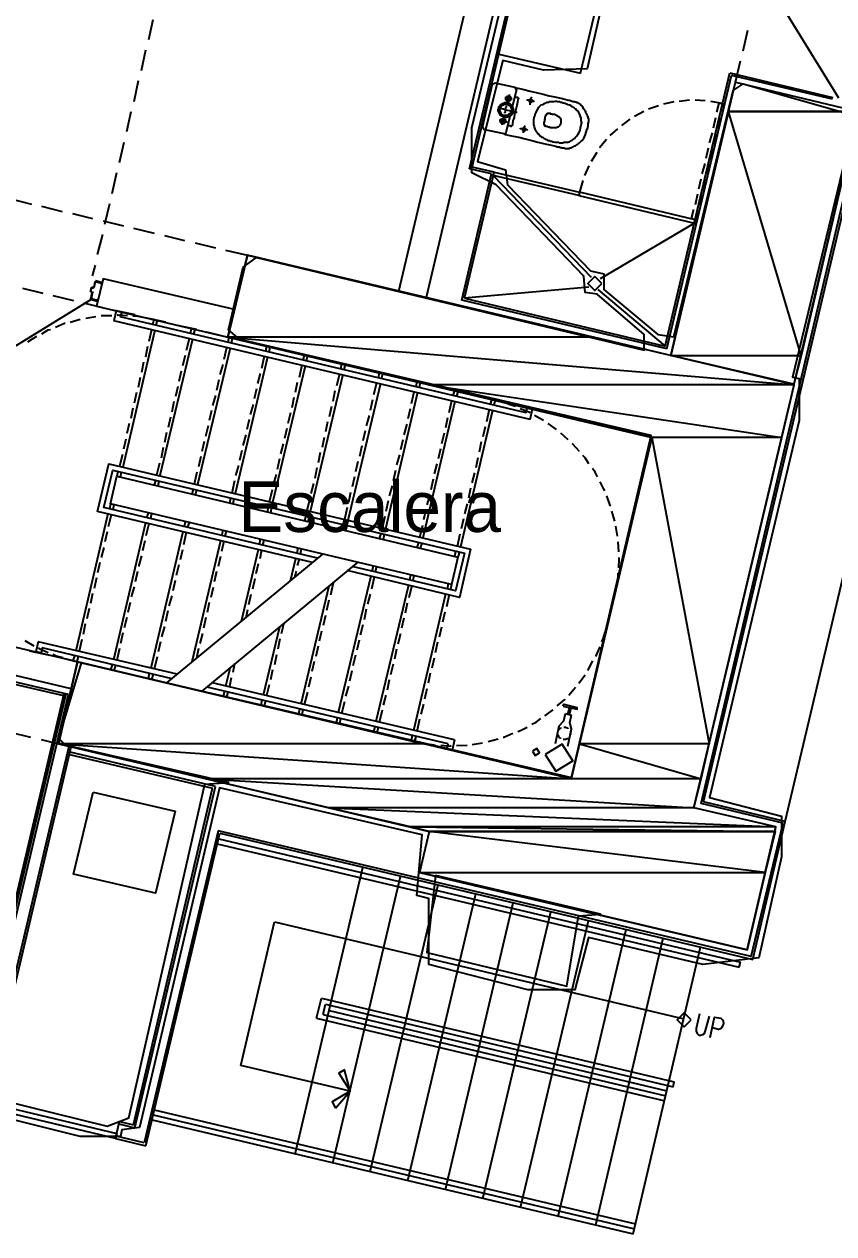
# Model space of a CAD drawing. Header units: feet. Extents: x -84 to 198, y -22 to 181.
# Drawn here: x 80.59 to 99.83, y 36.28 to 65.02 of the extents above; entities that cross this region are included whole.
import ezdxf
from ezdxf.enums import TextEntityAlignment as Align

# ---------------------------------------------------------------- set-up
doc = ezdxf.new("R2010")
doc.units = ezdxf.units.FT
for name, color, linetype in [('A-AREA-COMUN', 252, 'CONTINUOUS'), ('A-AREA-UNIDAD', 30, 'CONTINUOUS'), ('A-LINEA', 7, 'CONTINUOUS'), ('A-MURO-CONCRETO', 8, 'CONTINUOUS'), ('A-NOMBRE-ESPACIO', 2, 'CONTINUOUS')]:
    doc.layers.add(name, color=color, linetype=linetype)

msp = doc.modelspace()

# ---------------------------------------------------------------- linework, layer by layer
at = {"layer": 'A-AREA-COMUN'}
msp.add_lwpolyline([(79.44, 39.6089), (82.56, 38.8444), (83.072, 39.04), (84.88, 46.9689), (85.44, 47.0044), (81.568, 47.8933), (81.408, 48.0533), (81.952, 49.8489), (93.6, 47.1289), (95.488, 55.2533), (85.712, 57.5289), (85.44, 57.76), (85.792, 59.2533), (86.112, 59.4844), (95.328, 57.28), (95.328, 57.6533), (94.208, 58.6133), (93.92, 58.6489), (93.888, 59.04), (91.808, 61.2089), (91.232, 61.4933), (91.232, 62.56), (92.56, 68.1244)], dxfattribs=at)
msp.add_lwpolyline([(90.368, 44.8), (90.16, 42.9689), (93.488, 42.1689), (93.76, 43.84), (94.288, 43.8756)], close=True, dxfattribs=at)
at = {"layer": 'A-AREA-UNIDAD'}
msp.add_lwpolyline([(94.8, 67.6089), (93.968, 63.9644), (92.928, 63.9289), (91.968, 64.16), (91.36, 61.76), (92.032, 61.5644), (92.08, 61.2089), (94.048, 59.1644), (94.368, 59.0933), (94.368, 58.72), (95.648, 57.6533), (96.032, 57.6), (97.44, 63.4489), (97.68, 63.6089), (100.352, 62.8444), (98.848, 56.64), (99.008, 56.6044), (99.008, 55.6089), (96.88, 46.6489), (98.592, 46.2044), (98.592, 45.2444), (98.048, 42.8444), (96.72, 42.6844), (94, 43.3244), (93.68, 42.08), (92.56, 42.08), (90.208, 42.6844), (90.208, 44.2489), (89.92, 44.32), (90.048, 45.76), (85.232, 46.88), (83.328, 38.8089), (82.912, 38.7556), (82.88, 38.5956), (81.92, 38.5956), (78.368, 39.4844)], dxfattribs=at)
at = {"layer": 'A-LINEA'}
for p, q in [((89.4933, 58.6844), (92.7733, 72.5911)), ((90.1467, 58.5378), (93.28, 71.7911)), ((91.1733, 61.5911), (92.76, 68.2711)), ((91.24, 61.6311), (92.7867, 68.2044)), ((93.8133, 63.8578), (94.7333, 67.7511)), ((97.7204, 66.8869), (99.9411, 63.2719)), ((83.5467, 64.6578), (83.6533, 65.1378)), ((97.68, 64.3911), (97.7867, 64.8844)), ((83.3733, 63.9244), (83.48, 64.4178)), ((91.8667, 64.3111), (93.8133, 63.8578)), ((97.4933, 63.6444), (97.6133, 64.1511)), ((95.8267, 57.3778), (97.36, 63.8711)), ((95.8667, 57.3111), (97.4, 63.8044)), ((97.36, 63.8711), (99.8133, 63.2844)), ((99.8, 63.2444), (97.4, 63.8044)), ((83.2, 63.1911), (83.3067, 63.6844)), ((91.48, 62.5778), (91.72, 63.6044)), ((91.7774, 63.6299), (91.7213, 63.5952)), ((91.7733, 63.6311), (92.2533, 63.5244)), ((92.2921, 63.467), (92.2574, 63.5232)), ((92.2933, 63.4711), (92.04, 62.4444)), ((83.0267, 62.4711), (83.1333, 62.9511)), ((95.32, 62.9511), (95.0933, 62.8311)), ((95.6667, 63.0844), (95.4267, 63.0044)), ((96.0267, 63.1778), (95.7867, 63.1244)), ((96.4, 63.2178), (96.16, 63.1911)), ((96.7733, 63.2044), (96.5333, 63.2178)), ((97.1867, 63.1378), (97.1333, 62.9111)), ((94.9867, 62.7644), (94.7867, 62.6178)), ((96.9733, 62.5644), (97.0267, 62.8044)), ((97.1067, 62.7911), (97.0533, 62.5511)), ((91.4813, 62.5819), (91.5159, 62.5257)), ((92, 62.4178), (91.5067, 62.5244)), ((91.9959, 62.4057), (92.0521, 62.4404)), ((94.6933, 62.5378), (94.5067, 62.3778)), ((96.88, 62.2044), (96.9467, 62.4444)), ((97.0267, 62.4311), (96.96, 62.1778)), ((82.8533, 61.7378), (82.96, 62.2178)), ((94.4267, 62.2844), (94.2667, 62.0844)), ((96.7333, 46.5511), (100.4133, 62.0978)), ((96.8, 61.8444), (96.8533, 62.0844)), ((94.2, 61.9778), (94.0667, 61.7644)), ((96.9333, 62.0578), (96.88, 61.8178)), ((91.6933, 61.4711), (91.1733, 61.5911)), ((94.0133, 61.6578), (93.9067, 61.4311)), ((96.7067, 61.4711), (96.7733, 61.7111)), ((96.8533, 61.6978), (96.8, 61.4578)), ((82.68, 61.0044), (82.7867, 61.4978)), ((90.9867, 58.4711), (91.6933, 61.4711)), ((91.7333, 61.4311), (94.0667, 59.0178)), ((91.7867, 61.4578), (91.7867, 61.4578)), ((93.8667, 61.3111), (93.7867, 61.0311)), ((96.6267, 61.1111), (96.68, 61.3511)), ((96.76, 61.3378), (96.7067, 61.0844)), ((93.7333, 61.0044), (93.7333, 61.0044)), ((93.8133, 60.9778), (93.8133, 60.9778)), ((96.5467, 60.7378), (96.6, 60.9911)), ((96.68, 60.9644), (96.6267, 60.7244)), ((80.2667, 60.8711), (80.76, 60.7511)), ((81, 60.6978), (81.4933, 60.5778)), ((82.5067, 60.2711), (82.6267, 60.7644)), ((81.7333, 60.5244), (82.2133, 60.4044)), ((82.4667, 60.3511), (82.9467, 60.2311)), ((83.1867, 60.1778), (83.68, 60.0578)), ((96.52, 60.2978), (94.28, 58.9778)), ((96.4933, 60.3511), (96.4933, 60.3511)), ((82.3333, 59.5511), (82.4533, 60.0311)), ((83.92, 60.0044), (84.4, 59.8844)), ((84.6533, 59.8311), (85.1333, 59.7111)), ((85.3733, 59.6578), (85.8933, 59.5378)), ((82.2133, 59.0444), (82.28, 59.2978)), ((82.4267, 58.8844), (82.28, 58.9244)), ((80.5467, 58.7511), (81.0267, 58.6311)), ((82.1733, 58.6711), (82.1733, 58.6711)), ((82.1733, 58.6578), (82.2, 58.6578)), ((82.2267, 58.7644), (82.2, 58.7644)), ((82.2261, 58.6332), (82.2113, 58.6572)), ((82.2267, 58.7778), (82.2267, 58.7778)), ((82.2287, 58.7516), (82.2528, 58.7665)), ((82.2667, 58.9111), (82.24, 58.7644)), ((82.28, 58.9111), (82.28, 58.9111)), ((82.4267, 58.8711), (82.4267, 58.8711)), ((94.0133, 58.7778), (91.0533, 58.5111)), ((94.2267, 58.7244), (95.8267, 57.3778)), ((78.5709, 56.2715), (82.1859, 58.4922)), ((81.2667, 58.5778), (81.76, 58.4578)), ((82, 58.4044), (82.48, 58.2844)), ((82.1867, 58.4978), (82.1867, 58.4978)), ((82.1867, 58.4844), (82.32, 58.4444)), ((82.32, 58.4578), (82.32, 58.4578)), ((95.8667, 57.3111), (90.9867, 58.4711)), ((91.0533, 58.5111), (95.8267, 57.3778)), ((82.2933, 58.0711), (82.0533, 58.0311)), ((82.6667, 58.0978), (82.4133, 58.0978)), ((82.7733, 58.2178), (82.72, 57.9778)), ((82.7333, 58.2311), (83.2133, 58.1244)), ((82.9067, 58.1911), (82.8667, 58.0711)), ((92.52, 55.7911), (82.8667, 58.0711)), ((83.4533, 58.0578), (83.9467, 57.9511)), ((81.92, 58.0044), (81.68, 57.9378)), ((92.6133, 55.6311), (82.72, 57.9778)), ((83.6667, 58.0044), (83.5333, 58.0311)), ((83.6667, 58.0044), (83.64, 57.8844)), ((83.7467, 57.9911), (83.72, 57.8711)), ((84.1867, 57.8844), (84.68, 57.7778)), ((84.56, 57.7911), (84.5333, 57.6711)), ((84.64, 57.7778), (84.6133, 57.6578)), ((83.6933, 57.7511), (82.9333, 54.4978)), ((83.6133, 57.7644), (83.5467, 57.4844)), ((84.5867, 57.5378), (83.8133, 54.2978)), ((84.5067, 57.5511), (84.44, 57.2711)), ((84.92, 57.7111), (85.4267, 57.5911)), ((85.4533, 57.5911), (85.4267, 57.4711)), ((85.5333, 57.5644), (85.5067, 57.4444)), ((83.52, 57.3644), (83.4667, 57.1111)), ((85.48, 57.3244), (84.7067, 54.0844)), ((85.4, 57.3378), (85.3333, 57.0578)), ((86.3467, 57.3778), (86.32, 57.2578)), ((86.4267, 57.3511), (86.4, 57.2311)), ((83.4267, 56.9911), (83.3733, 56.7511)), ((84.4133, 57.1511), (84.3467, 56.9111)), ((85.3067, 56.9378), (85.24, 56.6978)), ((86.3733, 57.1111), (85.6, 53.8711)), ((86.2933, 57.1378), (86.2267, 56.8444)), ((87.1867, 56.9244), (87.12, 56.6311)), ((87.24, 57.1644), (87.2133, 57.0444)), ((87.32, 57.1511), (87.2933, 57.0178)), ((88.1333, 56.9511), (88.1067, 56.8311)), ((88.2133, 56.9378), (88.1867, 56.8178)), ((83.3467, 56.6311), (83.2933, 56.3911)), ((84.32, 56.7778), (84.2667, 56.5378)), ((86.2, 56.7244), (86.1333, 56.4844)), ((87.2667, 56.8978), (86.4933, 53.6578)), ((88.16, 56.6978), (87.3867, 53.4444)), ((88.08, 56.7111), (88.0133, 56.4311)), ((89.0267, 56.7378), (89, 56.6178)), ((89.1067, 56.7244), (89.08, 56.6044)), ((84.24, 56.4178), (84.1867, 56.1778)), ((85.2133, 56.5778), (85.16, 56.3244)), ((86.1067, 56.3644), (86.0533, 56.1244)), ((87.08, 56.5111), (87.0267, 56.2711)), ((89.0533, 56.4844), (88.28, 53.2311)), ((88.96, 56.4978), (88.8933, 56.2178)), ((89.92, 56.5378), (89.8933, 56.4044)), ((90, 56.5111), (89.9733, 56.3911)), ((83.2533, 56.2711), (83.2, 56.0178)), ((84.1467, 56.0578), (84.0933, 55.8044)), ((85.1333, 56.2044), (85.0667, 55.9644)), ((87, 56.1511), (86.9467, 55.9111)), ((87.9733, 56.3111), (87.92, 56.0578)), ((88.8667, 56.0978), (88.8133, 55.8444)), ((89.9333, 56.2711), (89.1733, 53.0311)), ((89.8533, 56.2844), (89.7867, 56.0044)), ((90.8267, 56.0578), (90.0667, 52.8178)), ((90.7467, 56.0711), (90.68, 55.7911)), ((90.8133, 56.3244), (90.7733, 56.2044)), ((90.8933, 56.2978), (90.8667, 56.1778)), ((91.6933, 56.1111), (91.6667, 55.9911)), ((91.7867, 56.0844), (91.7467, 55.9644)), ((91.9067, 56.0578), (91.7867, 56.0844)), ((83.1733, 55.8978), (83.12, 55.6578)), ((85.04, 55.8444), (84.9867, 55.6044)), ((86.0267, 55.9911), (85.96, 55.7511)), ((86.92, 55.7911), (86.8533, 55.5378)), ((87.8933, 55.9378), (87.84, 55.6978)), ((89.76, 55.8844), (89.7067, 55.6444)), ((91.72, 55.8444), (90.96, 52.6044)), ((91.64, 55.8711), (91.5733, 55.5778)), ((92.52, 55.7911), (92.5467, 55.9111)), ((92.6133, 55.6311), (92.6667, 55.8844)), ((83.08, 55.5378), (83.0267, 55.2978)), ((84.0667, 55.6844), (84.0133, 55.4444)), ((84.96, 55.4844), (84.8933, 55.2311)), ((85.9333, 55.6311), (85.88, 55.3911)), ((87.8, 55.5778), (87.7467, 55.3378)), ((88.7867, 55.7244), (88.72, 55.4844)), ((89.68, 55.5244), (89.6133, 55.2711)), ((90.6533, 55.6711), (90.6, 55.4311)), ((92.9333, 55.6044), (92.72, 55.7244)), ((93.24, 55.3911), (93.04, 55.5378)), ((83.9733, 55.3244), (83.92, 55.0844)), ((85.8533, 55.2711), (85.7867, 55.0178)), ((86.8267, 55.4178), (86.7733, 55.1778)), ((87.72, 55.2044), (87.6667, 54.9644)), ((88.6933, 55.3644), (88.64, 55.1244)), ((90.5733, 55.3111), (90.5067, 55.0578)), ((91.5467, 55.4578), (91.4933, 55.2178)), ((93.52, 55.1511), (93.3467, 55.3111)), ((83, 55.1644), (82.9467, 54.9244)), ((83.8933, 54.9644), (83.84, 54.7111)), ((84.8667, 55.1111), (84.8133, 54.8711)), ((85.76, 54.8978), (85.7067, 54.6578)), ((86.7467, 55.0578), (86.68, 54.8178)), ((88.6133, 55.0044), (88.56, 54.7511)), ((89.5867, 55.1511), (89.5333, 54.9111)), ((90.48, 54.9378), (90.4267, 54.6978)), ((91.4533, 55.0978), (91.4, 54.8578)), ((82.92, 54.8044), (82.8533, 54.5244)), ((84.7867, 54.7511), (84.7333, 54.5111)), ((86.6533, 54.6978), (86.6, 54.4444)), ((87.6267, 54.8444), (87.5733, 54.6044)), ((88.52, 54.6311), (88.4667, 54.3911)), ((89.5067, 54.7911), (89.44, 54.5511)), ((91.3733, 54.7244), (91.32, 54.4844)), ((82.8133, 54.4044), (82.7867, 54.2844)), ((82.8933, 54.3778), (82.8667, 54.2578)), ((83.8, 54.5911), (83.7333, 54.3111)), ((84.6933, 54.3778), (84.6267, 54.0978)), ((85.68, 54.5378), (85.6133, 54.2978)), ((86.5733, 54.3244), (86.5067, 54.0844)), ((87.5467, 54.4844), (87.4933, 54.2311)), ((89.4133, 54.4178), (89.36, 54.1778)), ((90.4, 54.5778), (90.3333, 54.3378)), ((91.2933, 54.3644), (91.2267, 54.1244)), ((83.7067, 54.1911), (83.68, 54.0711)), ((83.7867, 54.1644), (83.76, 54.0444)), ((85.5867, 54.1778), (85.52, 53.8844)), ((87.4667, 54.1111), (87.4, 53.8711)), ((88.44, 54.2711), (88.3867, 54.0311)), ((89.3333, 54.0578), (89.2667, 53.8178)), ((90.3067, 54.2178), (90.2533, 53.9644)), ((84.6, 53.9778), (84.5733, 53.8578)), ((84.68, 53.9644), (84.6533, 53.8311)), ((85.4933, 53.7644), (85.4667, 53.6444)), ((85.5733, 53.7511), (85.5467, 53.6311)), ((86.48, 53.9644), (86.4133, 53.6711)), ((87.3733, 53.7511), (87.3067, 53.4711)), ((88.3467, 53.8978), (88.2933, 53.6578)), ((90.2267, 53.8444), (90.16, 53.6044)), ((91.2, 54.0044), (91.1467, 53.7644)), ((82.64, 53.6311), (82.6133, 53.5111)), ((82.72, 53.6044), (82.6933, 53.4844)), ((86.3867, 53.5511), (86.36, 53.4311)), ((86.4667, 53.5378), (86.44, 53.4178)), ((88.2667, 53.5378), (88.2, 53.2578)), ((89.24, 53.6978), (89.1867, 53.4444)), ((90.1333, 53.4844), (90.08, 53.2444)), ((91.12, 53.6311), (91.0533, 53.3911)), ((94.6267, 53.2178), (94.56, 53.4578)), ((82.5733, 53.3911), (81.8133, 50.1378)), ((82.6533, 53.3644), (82.5867, 53.0844)), ((83.4667, 53.1778), (82.7067, 49.9244)), ((83.5333, 53.4178), (83.4933, 53.2978)), ((83.6133, 53.4044), (83.5867, 53.2711)), ((84.4133, 53.2044), (84.3867, 53.0844)), ((84.5067, 53.1911), (84.4667, 53.0711)), ((87.28, 53.3511), (87.2533, 53.2178)), ((87.36, 53.3244), (87.3333, 53.2044)), ((89.16, 53.3244), (89.0933, 53.0444)), ((91.0267, 53.2711), (90.9733, 53.0311)), ((82.56, 52.9644), (82.5067, 52.7244)), ((83.5467, 53.1511), (83.48, 52.8711)), ((84.36, 52.9644), (83.6, 49.7244)), ((84.44, 52.9511), (84.3733, 52.6578)), ((85.3067, 52.9911), (85.28, 52.8711)), ((85.3867, 52.9778), (85.36, 52.8578)), ((88.1733, 53.1378), (88.1467, 53.0178)), ((88.2533, 53.1111), (88.2267, 52.9911)), ((89.0667, 52.9244), (89.0267, 52.8044)), ((89.1467, 52.8978), (89.12, 52.7778)), ((90.0533, 53.1111), (89.9867, 52.8311)), ((90.9467, 52.9111), (90.88, 52.6178)), ((94.6933, 52.8578), (94.6533, 53.0978)), ((83.4533, 52.7511), (83.4, 52.5111)), ((85.2533, 52.7511), (84.5733, 49.8711)), ((85.3333, 52.7378), (85.28, 52.4978)), ((86.2, 52.7911), (86.1733, 52.6578)), ((86.28, 52.7644), (86.2533, 52.6444)), ((89.96, 52.7111), (89.92, 52.5911)), ((90.04, 52.6978), (90, 52.5644)), ((94.72, 52.4844), (94.7067, 52.7244)), ((82.48, 52.5911), (82.4133, 52.3511)), ((83.3733, 52.3911), (83.3067, 52.1378)), ((87.68, 52.4311), (83.9733, 49.3778)), ((84.3467, 52.5378), (84.2933, 52.2978)), ((85.2533, 52.3778), (85.2, 52.1378)), ((86.1467, 52.5378), (85.7467, 50.8311)), ((86.2267, 52.5244), (86.1867, 52.3244)), ((87.04, 52.3244), (86.9067, 51.7911)), ((87.0933, 52.5778), (87.0667, 52.4578)), ((87.12, 52.3111), (87.08, 52.1644)), ((87.1733, 52.5511), (87.1467, 52.4311)), ((90.84, 52.4978), (90.8133, 52.3778)), ((90.9333, 52.4844), (90.8933, 52.3644)), ((82.3867, 52.2311), (82.3333, 51.9911)), ((84.2667, 52.1778), (84.2, 51.9244)), ((88.52, 52.2444), (84.8133, 49.1778)), ((86.1467, 52.2044), (86.0933, 51.9644)), ((87.0533, 52.0311), (87.0133, 51.8844)), ((88.88, 52.1511), (88.8533, 52.0311)), ((88.96, 52.1378), (88.9333, 52.0178)), ((82.3067, 51.8711), (82.2533, 51.6178)), ((83.28, 52.0178), (83.2267, 51.7778)), ((84.1733, 51.8044), (84.12, 51.5644)), ((85.16, 52.0178), (85.1067, 51.7778)), ((86.0667, 51.8444), (86.0133, 51.6044)), ((87.9333, 51.7511), (87.8667, 51.4578)), ((88.8267, 51.9111), (88.0533, 48.6711)), ((88.9067, 51.8844), (88.84, 51.6044)), ((89.7733, 51.9378), (89.7467, 51.8178)), ((89.8533, 51.9244), (89.8267, 51.8044)), ((82.2133, 51.4978), (82.16, 51.2578)), ((83.2, 51.6578), (83.1333, 51.4178)), ((85.08, 51.6444), (85.0267, 51.4044)), ((85.9733, 51.4711), (85.92, 51.2311)), ((87.8267, 51.6711), (87.16, 48.8711)), ((88.8133, 51.4844), (88.7467, 51.2444)), ((89.72, 51.6978), (88.9467, 48.4578)), ((89.8, 51.6844), (89.7333, 51.3911)), ((90.6, 51.4844), (89.84, 48.2444)), ((90.6933, 51.4711), (90.6267, 51.1778)), ((90.6667, 51.7244), (90.64, 51.6044)), ((90.7467, 51.7111), (90.72, 51.5911)), ((94.6267, 51.4711), (94.6533, 51.6178)), ((83.1067, 51.2844), (83.0533, 51.0444)), ((84.0933, 51.4444), (84.0267, 51.2044)), ((84.9867, 51.2844), (84.9333, 51.0444)), ((87.8267, 51.3378), (87.7733, 51.0978)), ((89.6933, 51.2711), (89.64, 51.0311)), ((82.1333, 51.1378), (82.08, 50.8978)), ((83.0267, 50.9244), (82.96, 50.6844)), ((84, 51.0844), (83.9467, 50.8311)), ((84.9067, 50.9244), (84.8533, 50.6711)), ((85.8933, 51.1111), (85.8533, 50.9111)), ((87.7467, 50.9778), (87.6933, 50.7378)), ((88.72, 51.1244), (88.6667, 50.8711)), ((89.6133, 50.9111), (89.56, 50.6711)), ((90.5867, 51.0578), (90.5333, 50.8178)), ((82.04, 50.7778), (81.9867, 50.5244)), ((83.92, 50.7111), (83.8533, 50.4711)), ((86.6533, 50.6978), (86.2667, 49.0844)), ((86.76, 50.7911), (86.6933, 50.5378)), ((87.6533, 50.6044), (87.6, 50.3644)), ((88.64, 50.7511), (88.5733, 50.5111)), ((90.5067, 50.6978), (90.4533, 50.4578)), ((94.44, 50.6978), (94.48, 50.8311)), ((80.6, 50.3778), (80.8133, 50.2578)), ((80.92, 50.3511), (80.8667, 50.1111)), ((84.2267, 49.5778), (80.92, 50.3511)), ((81.96, 50.4044), (81.8933, 50.1244)), ((82.9333, 50.5644), (82.88, 50.3111)), ((83.8267, 50.3511), (83.7733, 50.1111)), ((84.8267, 50.5511), (84.76, 50.3111)), ((86.6667, 50.4178), (86.6133, 50.1778)), ((88.5467, 50.3911), (88.4933, 50.1511)), ((89.5333, 50.5378), (89.4667, 50.2978)), ((90.4133, 50.3378), (90.36, 50.0844)), ((81.8533, 49.8711), (80.4, 50.2178)), ((80.7067, 50.1378), (81.2, 50.0311)), ((80.9867, 50.0844), (80.8667, 50.1111)), ((81.0133, 50.2044), (80.9867, 50.0844)), ((84.1067, 49.4711), (81.0133, 50.2044)), ((81.7867, 50.0178), (81.7467, 49.8978)), ((82.8533, 50.1911), (82.7867, 49.9111)), ((84.7333, 50.1911), (84.68, 49.9644)), ((86.5867, 50.0444), (86.5333, 49.8044)), ((87.5733, 50.2444), (87.52, 50.0044)), ((88.4667, 50.0311), (88.4, 49.7778)), ((89.44, 50.1778), (89.3867, 49.9378)), ((81.44, 49.9778), (81.8533, 49.8711)), ((81.6267, 49.9378), (81.76, 49.8978)), ((81.8667, 50.0044), (81.84, 49.8844)), ((82.68, 49.8044), (82.64, 49.6844)), ((82.76, 49.7911), (82.72, 49.6711)), ((83.7467, 49.9911), (83.68, 49.6978)), ((85.48, 49.7378), (85.3733, 49.2978)), ((85.5867, 49.8311), (85.5467, 49.6178)), ((87.48, 49.8844), (87.4267, 49.6444)), ((89.36, 49.8178), (89.2933, 49.5644)), ((90.3333, 49.9644), (90.28, 49.7244)), ((93.9867, 49.6711), (94.1067, 49.8978)), ((81.7067, 49.2311), (80.24, 49.5778)), ((83.56, 49.6044), (83.5333, 49.4711)), ((83.6533, 49.5778), (83.6133, 49.4578)), ((85.5067, 49.4978), (85.4667, 49.2844)), ((86.4933, 49.6844), (86.44, 49.4444)), ((87.4, 49.5111), (87.3467, 49.2711)), ((88.3733, 49.6578), (88.32, 49.4178)), ((89.2667, 49.4444), (89.2133, 49.2044)), ((90.24, 49.6044), (90.1867, 49.3644)), ((93.7733, 49.3644), (93.92, 49.5644)), ((80.1467, 49.3911), (81.52, 49.0711)), ((90.6667, 47.9244), (84.9333, 49.2711)), ((90.8133, 48.0178), (85.0533, 49.3778)), ((85.3467, 49.1778), (85.32, 49.0578)), ((85.4267, 49.1511), (85.4, 49.0311)), ((86.4133, 49.3244), (86.3467, 49.0711)), ((87.32, 49.1511), (87.24, 48.8578)), ((88.2933, 49.2978), (88.2267, 49.0578)), ((90.16, 49.2311), (90.1067, 48.9911)), ((93.5333, 49.0844), (93.6933, 49.2711)), ((79.24, 39.3911), (81.5333, 49.1244)), ((79.28, 39.3778), (81.5867, 49.1111)), ((79.3333, 39.3644), (81.64, 49.0978)), ((86.24, 48.9644), (86.2133, 48.8444)), ((86.32, 48.9511), (86.2933, 48.8311)), ((88.2, 48.9244), (88.1333, 48.6444)), ((89.1867, 49.0844), (89.12, 48.8444)), ((90.08, 48.8711), (90.0133, 48.6311)), ((87.1333, 48.7511), (87.1067, 48.6311)), ((87.2133, 48.7378), (87.1867, 48.6178)), ((89.0933, 48.7244), (89.0267, 48.4311)), ((93.4533, 48.6444), (93.6, 48.6044)), ((93.5067, 48.6311), (93.5467, 48.7911)), ((93.5467, 48.6178), (93.5867, 48.7778)), ((93.56, 48.4311), (93.6, 48.6044)), ((88.0267, 48.5378), (88, 48.4178)), ((88.1067, 48.5244), (88.08, 48.4044)), ((88.92, 48.3378), (88.8933, 48.2044)), ((89, 48.3111), (88.9733, 48.1911)), ((89.9867, 48.5111), (89.92, 48.2178)), ((93.2133, 47.9378), (93.3067, 48.3511)), ((80.2533, 48.2044), (80.7333, 48.0844)), ((80.9867, 48.0311), (81.4, 47.9244)), ((89.8133, 48.1244), (89.7867, 48.0044)), ((89.8933, 48.0978), (89.8667, 47.9778)), ((90.8133, 48.0178), (90.76, 47.7644)), ((91.6133, 47.9778), (91.8533, 48.0444)), ((79.6267, 39.2978), (81.6533, 47.8711)), ((79.68, 39.2844), (81.7067, 47.8578)), ((85.1333, 46.9111), (81.68, 47.7244)), ((89.8667, 47.9778), (90, 47.9511)), ((90.6667, 47.9244), (90.6267, 47.8044)), ((90.8667, 47.8844), (91.12, 47.8978)), ((91.24, 47.9111), (91.48, 47.9511)), ((81.6667, 47.6711), (85.0667, 46.8711)), ((83.1867, 38.8711), (85.0667, 46.8711)), ((83.2133, 38.8044), (85.1333, 46.9111)), ((82.2267, 46.7778), (84.1733, 46.3244)), ((97.8667, 42.8711), (98.6267, 46.0444)), ((85.2, 45.8578), (83.44, 38.4444)), ((83.48, 38.3778), (85.24, 45.8044)), ((97.8667, 42.8711), (85.2, 45.8578)), ((85.24, 45.8044), (97.9067, 42.8044)), ((85.1733, 45.5511), (97.5867, 42.6178)), ((85.2133, 45.6711), (97.6133, 42.7378)), ((87.0267, 38.1778), (88.64, 44.9911)), ((87.92, 37.9644), (89.5333, 44.7778)), ((88.8133, 37.7644), (90.4267, 44.5778)), ((89.7067, 37.5511), (91.32, 44.3644)), ((90.6, 37.3378), (92.2133, 44.1511)), ((86.5333, 43.6978), (96.2667, 41.3911)), ((91.4933, 37.1244), (93.1067, 43.9378)), ((92.3867, 36.9111), (94, 43.7244)), ((93.28, 36.6978), (94.8933, 43.5111)), ((94.1733, 36.4978), (95.7733, 43.3111)), ((95.0667, 36.2844), (96.6667, 43.0978)), ((97.5867, 42.6178), (97.6133, 42.7378)), ((87.5333, 41.4044), (87.6533, 41.8844)), ((87.6533, 41.8844), (96.04, 39.8978)), ((87.6933, 41.4978), (87.7467, 41.7378)), ((87.7467, 41.7378), (96.0133, 39.7778)), ((87.5333, 41.4044), (95.8133, 39.4444)), ((87.6933, 41.4978), (95.84, 39.5644)), ((87.84, 41.5911), (95.8667, 39.6844)), ((96.0133, 39.7778), (96.04, 39.8978)), ((83.6533, 39.1111), (95.0933, 36.4044)), ((83.68, 39.2311), (95.12, 36.5244)), ((82.84, 38.8978), (83.2133, 38.8044)), ((83.6267, 38.9911), (95.0667, 36.2844)), ((82.76, 38.5511), (83.48, 38.3778)), ((83.44, 38.4444), (82.7733, 38.6044))]:
    msp.add_line(p, q, dxfattribs=at)
for points in [[(92.2533, 63.5244), (92.28, 63.5111), (92.36, 63.4978), (92.4667, 63.4711), (92.6133, 63.4311), (92.76, 63.4044), (92.92, 63.3644), (93.0667, 63.3244), (93.2, 63.2978), (93.3067, 63.2711), (93.3867, 63.2578), (93.44, 63.2444), (93.4933, 63.2311), (93.52, 63.2178), (93.5333, 63.2178), (93.5467, 63.2178), (93.56, 63.2178), (93.5733, 63.2044), (93.5867, 63.2044), (93.6, 63.2044), (93.6267, 63.1911), (93.64, 63.1911), (93.6533, 63.1911), (93.6667, 63.1911), (93.68, 63.1778), (93.6933, 63.1778), (93.7067, 63.1778), (93.72, 63.1644), (93.7333, 63.1644), (93.7467, 63.1644), (93.76, 63.1511), (93.7733, 63.1378), (93.7867, 63.1378), (93.8, 63.1244), (93.8133, 63.1111), (93.8267, 63.0978), (93.84, 63.0844), (93.8533, 63.0711), (93.8667, 63.0578), (93.8667, 63.0311), (93.88, 63.0178), (93.8933, 63.0044), (93.9067, 62.9911), (93.92, 62.9644), (93.9333, 62.9511), (93.9333, 62.9244), (93.9467, 62.9111), (93.96, 62.8844), (93.9733, 62.8578), (93.9867, 62.8311), (93.9867, 62.8044), (94, 62.7644), (94, 62.7111), (93.9867, 62.6578), (93.9867, 62.6044), (93.9733, 62.5244)], [(100.4133, 62.9511), (98.88, 56.4711), (95.96, 57.1511), (97.4933, 63.6444), (100.4133, 62.9511)], [(92.1867, 63.2311), (92.1733, 63.2444), (92.1467, 63.2444), (92.12, 63.2578), (92.08, 63.2578), (92.0533, 63.2711), (92.0267, 63.2711), (92.0133, 63.2711)], [(92.16, 63.2444), (92.1467, 63.2311), (92.1467, 63.2178), (92.1333, 63.2178), (92.1333, 63.2044), (92.12, 63.2044), (92.1067, 63.1911), (92.0933, 63.1911), (92.08, 63.1911), (92.0667, 63.2044), (92.0533, 63.2178), (92.04, 63.2311), (92.04, 63.2444), (92.04, 63.2578), (92.04, 63.2711), (92.04, 63.2844), (92.0533, 63.2844), (92.0533, 63.2978), (92.0667, 63.2978), (92.0667, 63.3111), (92.08, 63.3111), (92.0933, 63.3111), (92.1067, 63.3111), (92.12, 63.3111), (92.1333, 63.3111), (92.1333, 63.2978), (92.1467, 63.2978), (92.1467, 63.2844), (92.16, 63.2711), (92.16, 63.2578), (92.16, 63.2444)], [(92.0667, 63.1244), (92.0667, 63.1378), (92.0667, 63.1511), (92.08, 63.1911), (92.0933, 63.2178), (92.0933, 63.2578), (92.1067, 63.2978), (92.1067, 63.3244), (92.12, 63.3378), (92.12, 63.3511)], [(92.1333, 63.2444), (92.12, 63.2444), (92.12, 63.2311), (92.1067, 63.2311), (92.0933, 63.2311), (92.08, 63.2311), (92.0667, 63.2311), (92.0667, 63.2444), (92.0667, 63.2578), (92.0667, 63.2711), (92.08, 63.2711), (92.08, 63.2844), (92.0933, 63.2844), (92.1067, 63.2844), (92.12, 63.2844), (92.12, 63.2711), (92.1333, 63.2711), (92.1333, 63.2578), (92.1333, 63.2444)], [(92.0933, 62.6311), (92.0933, 62.6178), (92.12, 62.6178), (92.1333, 62.6178), (92.1467, 62.6178), (92.1467, 62.6044), (92.16, 62.6044), (92.1733, 62.6044), (92.1867, 62.6178), (92.2, 62.6311), (92.2, 62.6578), (92.2133, 62.7244), (92.24, 62.8044), (92.2533, 62.8978), (92.28, 63.0044), (92.3067, 63.0978), (92.32, 63.1778), (92.3333, 63.2311), (92.3333, 63.2444), (92.3467, 63.2578), (92.3333, 63.2711), (92.32, 63.2711), (92.32, 63.2844), (92.3067, 63.2844), (92.2933, 63.2844), (92.28, 63.2844), (92.2667, 63.2978), (92.2533, 63.2978), (92.24, 63.2978)], [(92.72, 63.1778), (92.7067, 63.1911), (92.68, 63.1911), (92.6533, 63.2044), (92.6133, 63.2044), (92.5867, 63.2178), (92.56, 63.2178), (92.5467, 63.2178), (92.5467, 63.2311)], [(92.6667, 63.1911), (92.6533, 63.1911), (92.6533, 63.1778), (92.64, 63.1778), (92.64, 63.1644), (92.6267, 63.1644), (92.6133, 63.1778), (92.6, 63.1778), (92.6, 63.1911), (92.6, 63.2044), (92.6, 63.2178), (92.6, 63.2311), (92.6133, 63.2311), (92.6133, 63.2444), (92.6267, 63.2444), (92.64, 63.2444), (92.64, 63.2311), (92.6533, 63.2311), (92.6667, 63.2178), (92.6667, 63.2044), (92.6667, 63.1911)], [(92.6133, 63.1111), (92.6133, 63.1244), (92.6133, 63.1378), (92.6133, 63.1644), (92.6267, 63.1911), (92.64, 63.2178), (92.64, 63.2578), (92.64, 63.2711), (92.6533, 63.2978)], [(92.2, 62.9511), (92.2, 62.9111), (92.1867, 62.8844), (92.16, 62.8578), (92.1333, 62.8444), (92.1067, 62.8311), (92.08, 62.8178), (92.0533, 62.8044), (92.0267, 62.8044), (92, 62.8178), (91.96, 62.8311), (91.9333, 62.8444), (91.9067, 62.8578), (91.8933, 62.8844), (91.88, 62.9111), (91.8667, 62.9378), (91.8533, 62.9644), (91.8533, 62.9911), (91.8667, 63.0311), (91.8667, 63.0578), (91.8933, 63.0844), (91.9067, 63.1111), (91.9333, 63.1244), (91.96, 63.1378), (91.9867, 63.1511), (92.0133, 63.1644), (92.04, 63.1644), (92.08, 63.1511), (92.1067, 63.1511), (92.1333, 63.1378), (92.16, 63.1111), (92.1733, 63.0844), (92.1867, 63.0711), (92.2, 63.0311), (92.2133, 63.0044), (92.2133, 62.9778), (92.2, 62.9511)], [(92.3067, 62.9244), (92.2933, 62.9244), (92.2533, 62.9378), (92.1867, 62.9511), (92.12, 62.9644), (92.04, 62.9778), (91.9733, 63.0044), (91.9067, 63.0178), (91.8667, 63.0178), (91.8533, 63.0311)], [(92.16, 62.9511), (92.16, 62.9378), (92.1467, 62.9111), (92.1333, 62.8978), (92.1067, 62.8844), (92.0933, 62.8711), (92.0667, 62.8578), (92.0533, 62.8578), (92.0267, 62.8578), (92, 62.8578), (91.9733, 62.8578), (91.96, 62.8711), (91.9333, 62.8844), (91.92, 62.9111), (91.9067, 62.9244), (91.9067, 62.9511), (91.8933, 62.9644), (91.8933, 62.9911), (91.9067, 63.0178), (91.9067, 63.0444), (91.92, 63.0578), (91.9333, 63.0844), (91.9467, 63.0978), (91.9733, 63.1111), (91.9867, 63.1111), (92.0133, 63.1244), (92.04, 63.1244), (92.0667, 63.1244), (92.0933, 63.1111), (92.1067, 63.0978), (92.12, 63.0844), (92.1467, 63.0711), (92.16, 63.0444), (92.16, 63.0311), (92.1733, 63.0044), (92.1733, 62.9778), (92.16, 62.9511)], [(92.0133, 62.9111), (92.0133, 62.9244), (92.0267, 62.9511), (92.0267, 62.9778), (92.04, 63.0044), (92.04, 63.0444), (92.0533, 63.0578), (92.0533, 63.0844)], [(92.7067, 62.8311), (92.6933, 62.7511), (92.6933, 62.6978), (92.6933, 62.6444), (92.7067, 62.5911), (92.72, 62.5511), (92.7333, 62.5111), (92.7467, 62.4844), (92.7733, 62.4578), (92.7867, 62.4311), (92.8133, 62.4178), (92.8267, 62.3911), (92.84, 62.3778), (92.8667, 62.3644), (92.88, 62.3511), (92.8933, 62.3378), (92.9067, 62.3378), (92.9333, 62.3244), (92.9467, 62.3111), (92.96, 62.2978), (92.9867, 62.2844), (93, 62.2844), (93.0267, 62.2711), (93.04, 62.2578), (93.0667, 62.2578), (93.0933, 62.2444), (93.12, 62.2444), (93.1467, 62.2311), (93.1733, 62.2311), (93.2, 62.2178), (93.2267, 62.2178), (93.2533, 62.2178), (93.28, 62.2178), (93.3067, 62.2044), (93.3333, 62.2044), (93.36, 62.2044), (93.3733, 62.2044), (93.4, 62.2044), (93.4133, 62.2178), (93.44, 62.2178), (93.4533, 62.2178), (93.4667, 62.2178), (93.4933, 62.2178), (93.5067, 62.2178), (93.5333, 62.2311), (93.5467, 62.2311), (93.5733, 62.2444), (93.5867, 62.2578), (93.6133, 62.2711), (93.64, 62.2844), (93.6667, 62.3111), (93.6933, 62.3378), (93.72, 62.3644), (93.7467, 62.4044), (93.7733, 62.4444), (93.8, 62.4978), (93.8133, 62.5644), (93.8267, 62.6311), (93.84, 62.6844), (93.8267, 62.7378), (93.8267, 62.7911), (93.8133, 62.8311), (93.8, 62.8578), (93.7867, 62.8978), (93.7733, 62.9244), (93.76, 62.9511), (93.7333, 62.9644), (93.72, 62.9778), (93.7067, 63.0044), (93.6933, 63.0044), (93.68, 63.0178), (93.6667, 63.0311), (93.6533, 63.0444), (93.6267, 63.0578), (93.6133, 63.0578), (93.6, 63.0711), (93.5867, 63.0844), (93.56, 63.0978), (93.5467, 63.0978), (93.52, 63.1111), (93.4933, 63.1244), (93.48, 63.1244), (93.4533, 63.1378), (93.4267, 63.1511), (93.4, 63.1511), (93.3733, 63.1644), (93.3467, 63.1644), (93.32, 63.1778), (93.2933, 63.1778), (93.2667, 63.1778), (93.24, 63.1911), (93.2133, 63.1911), (93.2, 63.1911), (93.1733, 63.1778), (93.16, 63.1778), (93.1333, 63.1778), (93.1067, 63.1778), (93.0933, 63.1778), (93.0667, 63.1778), (93.0533, 63.1644), (93.0267, 63.1644), (93, 63.1644), (92.9867, 63.1511), (92.96, 63.1378), (92.9333, 63.1244), (92.9067, 63.1111), (92.8667, 63.0978), (92.84, 63.0711), (92.8133, 63.0444), (92.7867, 63.0044), (92.76, 62.9511), (92.7333, 62.8978), (92.72, 62.8311)], [(97.0533, 62.9378), (97.1067, 63.1511), (97.1867, 63.1378), (96.9067, 63.1911)], [(92.0667, 62.6978), (92.0533, 62.6978), (92.04, 62.6978), (92.0133, 62.7111), (91.9867, 62.7111), (91.96, 62.7244), (91.9333, 62.7244), (91.9067, 62.7378), (91.8933, 62.7378), (91.88, 62.7378)], [(92.0267, 62.7111), (92.0267, 62.6978), (92.0133, 62.6844), (92, 62.6711), (91.9867, 62.6578), (91.9733, 62.6578), (91.96, 62.6578), (91.9467, 62.6711), (91.9333, 62.6711), (91.92, 62.6844), (91.92, 62.6978), (91.9067, 62.6978), (91.9067, 62.7111), (91.9067, 62.7244), (91.9067, 62.7378), (91.92, 62.7511), (91.92, 62.7644), (91.9333, 62.7644), (91.9467, 62.7778), (91.96, 62.7778), (91.9733, 62.7778), (91.9867, 62.7778), (92, 62.7778), (92, 62.7644), (92.0133, 62.7644), (92.0133, 62.7511), (92.0267, 62.7511), (92.0267, 62.7378), (92.0267, 62.7244), (92.0267, 62.7111)], [(92, 62.7111), (92, 62.6978), (91.9867, 62.6978), (91.9733, 62.6844), (91.96, 62.6844), (91.96, 62.6978), (91.9467, 62.6978), (91.9467, 62.7111), (91.9333, 62.7111), (91.9333, 62.7244), (91.9467, 62.7378), (91.9467, 62.7511), (91.96, 62.7511), (91.9733, 62.7511), (91.9867, 62.7511), (91.9867, 62.7378), (92, 62.7378), (92, 62.7244), (92, 62.7111)], [(91.9467, 62.6311), (91.9467, 62.6444), (91.96, 62.6578), (91.96, 62.6978), (91.9733, 62.7244), (91.9733, 62.7644), (91.9867, 62.8044), (92, 62.8311), (92, 62.8444), (92, 62.8578)], [(92.9867, 62.8711), (93, 62.8711), (93, 62.8844), (93.0133, 62.8844), (93.0133, 62.8978), (93.0267, 62.8978), (93.0267, 62.9111), (93.04, 62.9111), (93.0533, 62.9111), (93.0667, 62.9111), (93.08, 62.9111), (93.0933, 62.9111), (93.0933, 62.8978), (93.1067, 62.8978), (93.12, 62.8978), (93.1333, 62.8978), (93.1467, 62.8844), (93.1733, 62.8844), (93.1867, 62.8844), (93.2, 62.8844), (93.2133, 62.8711), (93.2267, 62.8711), (93.24, 62.8578), (93.2533, 62.8578), (93.2533, 62.8444), (93.2667, 62.8444), (93.28, 62.8311), (93.2933, 62.8311), (93.2933, 62.8178), (93.3067, 62.8178), (93.32, 62.8044), (93.3333, 62.7911), (93.3333, 62.7778), (93.3467, 62.7644), (93.3467, 62.7378), (93.3467, 62.7111), (93.3467, 62.6844), (93.3333, 62.6444), (93.32, 62.6178), (93.3067, 62.6044), (93.2933, 62.5911), (93.28, 62.5778), (93.2667, 62.5778), (93.2533, 62.5778), (93.24, 62.5644), (93.2267, 62.5644), (93.2133, 62.5644), (93.2, 62.5644), (93.1867, 62.5644), (93.1733, 62.5644), (93.16, 62.5644), (93.1467, 62.5644), (93.1333, 62.5644), (93.12, 62.5644), (93.1067, 62.5644), (93.0933, 62.5644), (93.08, 62.5778), (93.0667, 62.5778), (93.0533, 62.5778), (93.04, 62.5778), (93.0267, 62.5911), (93.0133, 62.5911), (93, 62.5911), (92.9867, 62.5911), (92.9867, 62.6044), (92.9733, 62.6044), (92.96, 62.6044), (92.96, 62.6178), (92.96, 62.6311), (92.9467, 62.6311), (92.9467, 62.6444), (92.9467, 62.6578), (92.9467, 62.6711), (92.9467, 62.6844), (92.96, 62.7244), (92.96, 62.7511), (92.9733, 62.7778), (92.9733, 62.8178), (92.9867, 62.8444), (92.9867, 62.8578), (92.9867, 62.8711)], [(92, 62.4178), (92.0267, 62.4044), (92.0933, 62.3911), (92.2133, 62.3644), (92.3467, 62.3378), (92.4933, 62.2978), (92.6533, 62.2578), (92.8, 62.2178), (92.9333, 62.1911), (93.04, 62.1644), (93.12, 62.1511), (93.1867, 62.1378), (93.2267, 62.1244), (93.2533, 62.1111), (93.2667, 62.1111), (93.28, 62.1111), (93.2933, 62.1111), (93.3067, 62.1111), (93.32, 62.0978), (93.3333, 62.0978), (93.3467, 62.0978), (93.36, 62.0978), (93.3733, 62.0844), (93.3867, 62.0844), (93.4, 62.0844), (93.4133, 62.0844), (93.44, 62.0711), (93.4533, 62.0711), (93.4667, 62.0711), (93.48, 62.0711), (93.4933, 62.0711), (93.5067, 62.0711), (93.52, 62.0711), (93.5467, 62.0711), (93.56, 62.0844), (93.5733, 62.0844), (93.5867, 62.0844), (93.6, 62.0978), (93.6267, 62.1111), (93.64, 62.1111), (93.6533, 62.1244), (93.68, 62.1378), (93.6933, 62.1378), (93.7067, 62.1511), (93.7333, 62.1644), (93.7467, 62.1778), (93.76, 62.1911), (93.7867, 62.2044), (93.8, 62.2178), (93.8267, 62.2444), (93.8533, 62.2578), (93.8667, 62.2844), (93.8933, 62.3111), (93.9067, 62.3511), (93.9333, 62.4044), (93.9467, 62.4578), (93.9733, 62.5378)], [(92.56, 62.4978), (92.5467, 62.5111), (92.52, 62.5111), (92.4933, 62.5244), (92.4533, 62.5244), (92.4267, 62.5378), (92.4, 62.5378), (92.3867, 62.5378), (92.3867, 62.5511)], [(92.5067, 62.5111), (92.4933, 62.5111), (92.4933, 62.4978), (92.48, 62.4978), (92.48, 62.4844), (92.4667, 62.4844), (92.4533, 62.4978), (92.44, 62.4978), (92.44, 62.5111), (92.44, 62.5244), (92.44, 62.5378), (92.44, 62.5511), (92.4533, 62.5511), (92.4533, 62.5644), (92.4667, 62.5644), (92.48, 62.5644), (92.48, 62.5511), (92.4933, 62.5511), (92.5067, 62.5378), (92.5067, 62.5244), (92.5067, 62.5111)], [(92.4533, 62.4444), (92.4533, 62.4578), (92.4533, 62.4844), (92.4667, 62.5111), (92.4667, 62.5378), (92.48, 62.5778), (92.48, 62.5911), (92.4933, 62.6178)], [(98.6267, 46.0444), (96.68, 46.5111), (100.36, 62.1111)], [(91.0533, 58.5111), (91.76, 61.5111), (91.24, 61.6311)], [(91.76, 61.5111), (93.7867, 61.0311), (93.7733, 60.9511), (91.7333, 61.4311), (91.76, 61.5111)], [(98.68, 46.0844), (102.24, 61.1244), (100.2933, 61.5911)], [(93.7733, 60.9511), (96.52, 60.2978), (96.5333, 60.3778), (93.7867, 61.0311), (93.7733, 60.9511)], [(96.5867, 60.6044), (96.5333, 60.3778), (96.4533, 60.4044), (96.5067, 60.6178)], [(81.4, 47.9244), (90.2133, 45.8444), (89.9867, 44.8711), (97.7733, 43.0311), (98.4533, 45.9511), (96.5067, 46.4044), (98.8933, 56.4578), (85.8933, 59.5378), (85.4267, 57.5911), (95.5067, 55.2044), (93.5867, 47.0978), (81.8533, 49.8711), (81.4, 47.9244)], [(85.5867, 58.2444), (82.4667, 58.9778), (82.3067, 58.3244), (85.4267, 57.5911)], [(94.32, 58.8644), (94.1533, 59.0311), (93.9867, 58.8644), (94.1533, 58.6978), (94.32, 58.8644)], [(82.16, 58.6711), (82.1867, 58.7644), (82.1867, 58.7644)], [(82.2, 58.6578), (82.1733, 58.6711), (82.1867, 58.7644), (82.2267, 58.7511)], [(82.1733, 58.4978), (82.2, 58.6444), (82.2, 58.6444)], [(82.3333, 58.4578), (82.3467, 58.4844), (82.3333, 58.4844), (82.32, 58.4578), (82.1867, 58.4978), (82.2133, 58.6311)], [(82.2533, 58.7644), (82.28, 58.9111), (82.4267, 58.8711), (82.4133, 58.8578), (82.4267, 58.8444), (82.4267, 58.8711)], [(83.04, 58.0978), (82.8133, 58.1111), (82.8, 58.1111)], [(83.4133, 58.0578), (83.2533, 58.0844), (83.1733, 58.0844)], [(81.56, 57.9111), (81.5467, 57.9111), (81.3333, 57.8178)], [(80.88, 57.6044), (80.7733, 57.5378), (80.6667, 57.4711)], [(81.2133, 57.7644), (81.1467, 57.7511), (81, 57.6578)], [(92.2667, 55.9378), (92.1867, 55.9644), (92.0267, 56.0178)], [(92.6133, 55.7911), (92.5867, 55.8044), (92.3733, 55.8844)], [(93.7867, 54.8711), (93.6267, 55.0444), (93.6133, 55.0578)], [(94.0133, 54.5778), (93.92, 54.7244), (93.8667, 54.7778)], [(87.44, 52.2311), (82.3333, 53.4444), (82.6, 54.5778), (91.2, 52.5511), (90.9333, 51.4044), (88.2667, 52.0444)], [(87.56, 52.3378), (82.48, 53.5378), (82.6933, 54.4311), (91.0533, 52.4578), (90.84, 51.5644), (88.3867, 52.1378)], [(94.2133, 54.2711), (94.16, 54.3778), (94.0933, 54.4711)], [(90.8933, 52.3644), (90.7467, 51.7111), (82.64, 53.6311), (82.7867, 54.2844), (90.8933, 52.3644)], [(94.3867, 53.9378), (94.36, 53.9911), (94.28, 54.1511)], [(94.5333, 53.5778), (94.52, 53.5911), (94.44, 53.8178)], [(94.72, 52.1111), (94.7333, 52.3244), (94.7333, 52.3511)], [(94.68, 51.7378), (94.7067, 51.8978), (94.7067, 51.9778)], [(94.32, 50.3511), (94.3467, 50.4178), (94.4, 50.5778)], [(80.92, 50.2044), (80.9467, 50.1911), (81.16, 50.0978)], [(81.2667, 50.0578), (81.3467, 50.0178), (81.5067, 49.9778)], [(94.1733, 50.0044), (94.1867, 50.0178), (94.28, 50.2311)], [(81.64, 49.0978), (80.2133, 49.4311), (80.24, 49.5644)], [(93.2533, 48.8311), (93.44, 48.9778), (93.44, 48.9911)], [(93.4, 48.8178), (93.4133, 48.8711), (93.7333, 48.7911)], [(92.96, 48.5911), (93.1067, 48.6978), (93.16, 48.7378)], [(93.3067, 48.3511), (93.4133, 48.4711), (93.4533, 48.6444)], [(93.4, 48.8178), (93.7333, 48.7511), (93.7333, 48.7911)], [(92.32, 48.2178), (92.3867, 48.2444), (92.5467, 48.3244)], [(92.6533, 48.3911), (92.76, 48.4444), (92.8667, 48.5244)], [(93.28, 48.2178), (93.28, 48.2444), (93.2933, 48.2578), (93.32, 48.2844), (93.3467, 48.2978), (93.3467, 48.3111)], [(93.4133, 48.3244), (93.4267, 48.3244), (93.4533, 48.3244), (93.48, 48.3111), (93.5067, 48.2978), (93.52, 48.2844)], [(93.5067, 47.8711), (93.6, 48.2844), (93.56, 48.4311)], [(91.9733, 48.0844), (91.9867, 48.0844), (92.2, 48.1778)], [(93.3467, 48.0444), (93.3333, 48.0578), (93.3067, 48.0844), (93.2933, 48.0978), (93.28, 48.1244), (93.28, 48.1511)], [(93.52, 48.0578), (93.4933, 48.0444), (93.4667, 48.0311), (93.44, 48.0311), (93.4133, 48.0311), (93.4, 48.0311)], [(93.56, 48.2311), (93.5733, 48.2178), (93.5733, 48.1911), (93.5733, 48.1511), (93.56, 48.1244), (93.56, 48.1111)], [(90.12, 47.9378), (90.28, 47.9111), (90.36, 47.8978)], [(90.4933, 47.8978), (90.72, 47.8711), (90.7467, 47.8844)], [(92.669, 47.7511), (92.7334, 47.6468), (92.8377, 47.7112), (92.7733, 47.8154), (92.669, 47.7511)], [(92.9691, 47.6761), (93.2248, 47.2799), (93.6309, 47.5195), (93.3752, 47.9157), (92.9691, 47.6761)], [(84.1733, 46.3244), (83.7067, 44.3778), (81.76, 44.8311), (82.2267, 46.7778)], [(97.9067, 42.8044), (98.68, 46.0844), (96.7333, 46.5511)], [(88.3333, 39.6711), (85.7333, 40.2844), (86.5333, 43.6978)], [(96.44, 41.3711), (96.2733, 41.5378), (96.1067, 41.3711), (96.2733, 41.2044), (96.44, 41.3711)], [(96.64, 41.5111), (96.56, 41.1644), (96.56, 41.0978), (96.5867, 41.0444), (96.6267, 41.0044), (96.6667, 41.0044), (96.72, 41.0178), (96.76, 41.0444), (96.7867, 41.1111), (96.88, 41.4578)], [(96.8933, 40.9511), (97, 41.4311), (97.1467, 41.4044), (97.1867, 41.3644), (97.2, 41.3378), (97.2133, 41.2844), (97.1867, 41.2178), (97.16, 41.1778), (97.1467, 41.1511), (97.0933, 41.1378), (96.9467, 41.1778)], [(87.9867, 39.2711), (88.3333, 39.6711), (88.2, 40.1778), (88.0667, 40.0978), (88.3333, 39.6711), (87.9067, 39.4178), (87.9867, 39.2711)], [(80.04, 39.3244), (82.7867, 38.6711), (82.76, 38.5511), (80, 39.2044), (80.04, 39.3244)], [(82.76, 38.5511), (82.8533, 38.9511), (83.1867, 38.8711)]]:
    msp.add_lwpolyline(points, dxfattribs=at)
at = {"layer": 'A-MURO-CONCRETO'}
for points in [[(97.4933, 63.6444), (100.4133, 62.9511), (97.3333, 62.9511), (97.4933, 63.6444), (97.4933, 63.6444)], [(97.3333, 62.9511), (95.96, 57.1511), (99.0533, 57.1511), (97.3333, 62.9511)], [(97.3333, 62.9511), (100.4133, 62.9511), (99.0533, 57.1511), (97.3333, 62.9511), (97.3333, 62.9511)], [(85.8933, 59.5378), (94.12, 57.5911), (85.4267, 57.5911), (85.8933, 59.5378), (85.8933, 59.5378)], [(94.12, 57.5911), (85.4267, 57.5911), (98.8933, 56.4578), (94.12, 57.5911)], [(85.4267, 57.5911), (98.8933, 56.4578), (90.2, 56.4578), (85.4267, 57.5911), (85.4267, 57.5911)], [(95.96, 57.1511), (99.0533, 57.1511), (98.88, 56.4711), (95.96, 57.1511), (95.96, 57.1511)], [(98.8933, 56.4578), (90.2, 56.4578), (98.6, 55.2044), (98.8933, 56.4578)], [(90.2, 56.4578), (98.6, 55.2044), (95.5067, 55.2044), (90.2, 56.4578), (90.2, 56.4578)], [(95.5067, 55.2044), (96.8667, 47.9244), (93.7867, 47.9244), (95.5067, 55.2044), (95.5067, 55.2044)], [(98.6, 55.2044), (95.5067, 55.2044), (96.8667, 47.9244), (98.6, 55.2044)], [(81.8533, 49.8711), (90.08, 47.9244), (81.4, 47.9244), (81.8533, 49.8711), (81.8533, 49.8711)], [(90.08, 47.9244), (81.4, 47.9244), (93.5867, 47.0978), (90.08, 47.9244)], [(81.4, 47.9244), (93.5867, 47.0978), (84.9067, 47.0978), (81.4, 47.9244), (81.4, 47.9244)], [(93.7867, 47.9244), (96.68, 47.0978), (93.5867, 47.0978), (93.7867, 47.9244), (93.7867, 47.9244)], [(96.8667, 47.9244), (93.7867, 47.9244), (96.68, 47.0978), (96.8667, 47.9244)], [(96.68, 47.0978), (84.9067, 47.0978), (96.5067, 46.4044), (96.68, 47.0978)], [(84.9067, 47.0978), (96.5067, 46.4044), (87.8267, 46.4044), (84.9067, 47.0978), (84.9067, 47.0978)], [(96.5067, 46.4044), (87.8267, 46.4044), (98.4533, 45.9511), (96.5067, 46.4044)], [(87.8267, 46.4044), (98.4533, 45.9511), (89.7733, 45.9511), (87.8267, 46.4044), (87.8267, 46.4044)], [(98.4533, 45.9511), (89.7733, 45.9511), (98.44, 45.8444), (98.4533, 45.9511)], [(89.7733, 45.9511), (98.44, 45.8444), (90.2133, 45.8444), (89.7733, 45.9511), (89.7733, 45.9511)], [(90.2133, 45.8444), (89.9867, 44.8711), (98.2, 44.8711), (90.2133, 45.8444)], [(90.2133, 45.8444), (98.44, 45.8444), (98.2, 44.8711), (90.2133, 45.8444), (90.2133, 45.8444)], [(89.9867, 44.8711), (98.2, 44.8711), (97.7733, 43.0311), (89.9867, 44.8711), (89.9867, 44.8711)]]:
    msp.add_lwpolyline(points, dxfattribs=at)

# ---------------------------------------------------------------- texts
at = {"layer": 'A-NOMBRE-ESPACIO'}
msp.add_text('Escalera', height=1.2, dxfattribs=at).set_placement((88.8, 52.96), align=Align.CENTER)

doc.saveas('drawing.dxf')
